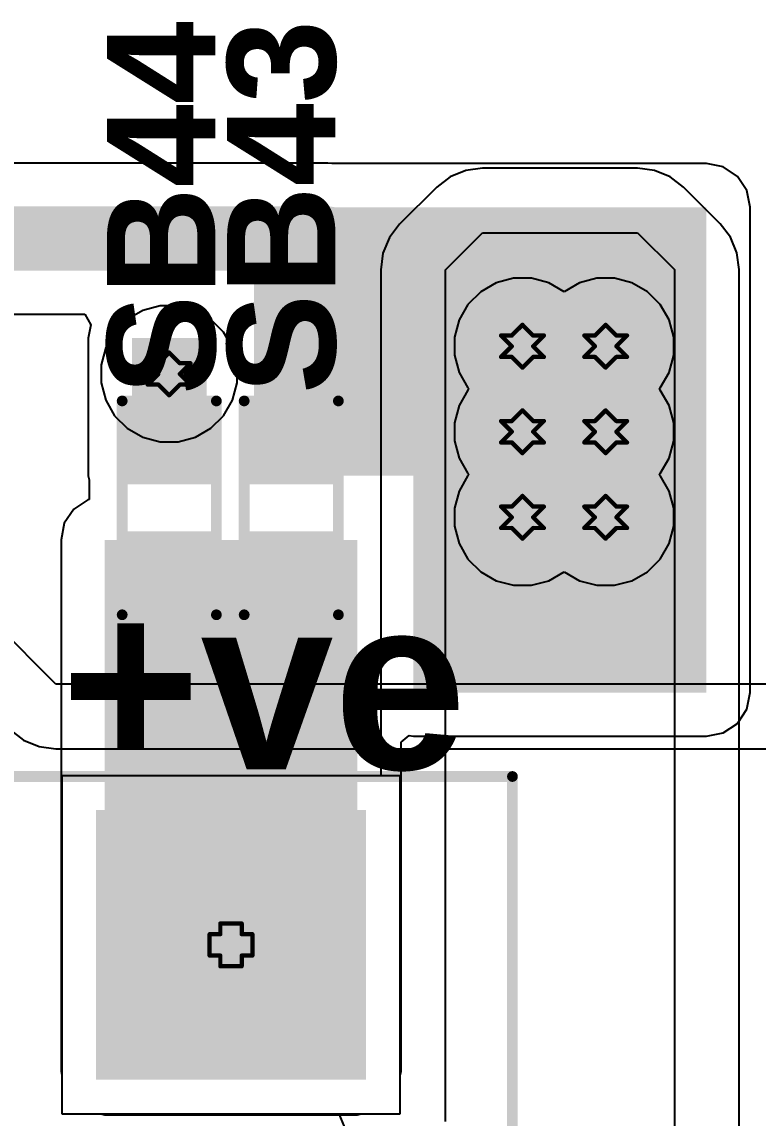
# Model space of a CAD drawing. Header units: inches. Extents: x -3 to 5437, y -3 to 5435.
# Drawn here: x 187.23 to 195.96, y 7.16 to 20.18 of the extents above; entities that cross this region are included whole.
import ezdxf

# ---------------------------------------------------------------- set-up
doc = ezdxf.new("R2010")
doc.units = ezdxf.units.IN
for name, color, linetype in [('Bottom Layer', 5, 'Continuous'), ('Bottom Solder', 6, 'Continuous'), ('Drill Drawing', 1, 'Continuous'), ('GND', 16, 'Continuous'), ('Multi-Layer', 9, 'Continuous'), ('Pad Holes', 156, 'Continuous'), ('PWR', 76, 'Continuous'), ('Top Layer', 1, 'Continuous'), ('Top Overlay', 2, 'Continuous'), ('Top Paste', 8, 'Continuous'), ('Top Solder', 216, 'Continuous'), ('Via Holes', 16, 'Continuous')]:
    doc.layers.add(name, color=color, linetype=linetype)
doc.styles.add('Arial_Bold', font='', dxfattribs={"height": 0.2})
doc.styles.get('Arial_Bold').set_extended_font_data('Arial', bold=True)

# ---------------------------------------------------------------- blocks, each defined once
blk = doc.blocks.new('TBP01R1_508_04BE_143')
at = {"layer": 'Bottom Layer'}
blk.add_hatch(color=5, dxfattribs=at).paths.add_polyline_path([(-6.58, 1.5), (-3.58, 1.5), (-3.58, -1.5), (-6.58, -1.5)])
at = {"layer": 'Bottom Solder'}
blk.add_hatch(color=6, dxfattribs=at).paths.add_polyline_path([(-6.682, 1.602), (-3.478, 1.602), (-3.478, -1.602), (-6.682, -1.602)])
at = {"layer": 'GND'}
blk.add_hatch(color=16, dxfattribs=at).paths.add_polyline_path([(-6.58, 1.5), (-3.58, 1.5), (-3.58, -1.5), (-6.58, -1.5)])
at = {"layer": 'Multi-Layer'}
blk.add_hatch(color=9, dxfattribs=at).paths.add_polyline_path([(-6.58, 1.5), (-3.58, 1.5), (-3.58, -1.5), (-6.58, -1.5)])
at = {"layer": 'Pad Holes'}
h = blk.add_hatch(color=7, dxfattribs=at)
edge = h.paths.add_edge_path()
edge.add_arc((-5.08, 0), 0.85, 0, 360)
at = {"layer": 'PWR'}
blk.add_hatch(color=76, dxfattribs=at).paths.add_polyline_path([(-6.58, 1.5), (-3.58, 1.5), (-3.58, -1.5), (-6.58, -1.5)])
at = {"layer": 'Top Layer'}
blk.add_hatch(color=1, dxfattribs=at).paths.add_polyline_path([(-6.58, 1.5), (-3.58, 1.5), (-3.58, -1.5), (-6.58, -1.5)])
at = {"layer": 'Top Solder'}
blk.add_hatch(color=216, dxfattribs=at).paths.add_polyline_path([(-6.682, 1.602), (-3.478, 1.602), (-3.478, -1.602), (-6.682, -1.602)])
at = {"layer": 'Top Overlay'}
for points in [[(-8.42, 10, 0.127, 0.127, 0), (-8.42, -2, 0.127, 0.127, 0)], [(13.494, -2, 0.127, 0.127, 0), (-8.42, -2, 0.127, 0.127, 0)]]:
    blk.add_lwpolyline(points, format="xyseb", dxfattribs=at)
for points in [[(-5.158, -1.702, 0.2, 0.2, 1), (-5.358, -1.702, 0.2, 0.2, 1)], [(-5.408, -1.702, 0.1, 0.1, 1), (-5.308, -1.702, 0.1, 0.1, 1)], [(-5.208, -1.702, 0.1, 0.1, 1), (-5.108, -1.702, 0.1, 0.1, 1)], [(-8.452, -2, 0.0635, 0.0635, 1), (-8.388, -2, 0.0635, 0.0635, 1)], [(-8.452, -2, 0.0635, 0.0635, 1), (-8.388, -2, 0.0635, 0.0635, 1)]]:
    blk.add_lwpolyline(points, format="xyseb", close=True, dxfattribs=at)
blk = doc.blocks.new('S______B______147')
at = {"layer": 'Top Layer'}
for points in [[(-1.143, -0.445), (-1.143, 0.445), (-0.381, 0.445), (-0.381, -0.445)], [(0.381, -0.445), (0.381, 0.445), (1.143, 0.445), (1.143, -0.445)]]:
    blk.add_hatch(color=1, dxfattribs=at).paths.add_polyline_path(points)
at = {"layer": 'Top Paste'}
for points in [[(-1.143, -0.445), (-1.143, 0.445), (-0.381, 0.445), (-0.381, -0.445)], [(0.381, -0.445), (0.381, 0.445), (1.143, 0.445), (1.143, -0.445)]]:
    blk.add_hatch(color=8, dxfattribs=at).paths.add_polyline_path(points)
at = {"layer": 'Top Solder'}
for points in [[(-1.245, -0.546), (-1.245, 0.546), (-0.279, 0.546), (-0.279, -0.546)], [(0.279, -0.546), (0.279, 0.546), (1.245, 0.546), (1.245, -0.546)]]:
    blk.add_hatch(color=216, dxfattribs=at).paths.add_polyline_path(points)
at = {"layer": 'Top Overlay'}
for points in [[(1.27, 0.559, 0.127, 0.127, 0), (-1.27, 0.559, 0.127, 0.127, 0)], [(-1.27, -0.559, 0.127, 0.127, 0), (-1.27, 0.559, 0.127, 0.127, 0)], [(1.27, -0.559, 0.127, 0.127, 0), (1.27, 0.559, 0.127, 0.127, 0)], [(1.27, -0.559, 0.127, 0.127, 0), (-1.27, -0.559, 0.127, 0.127, 0)]]:
    blk.add_lwpolyline(points, format="xyseb", dxfattribs=at)
for points in [[(-1.302, 0.559, 0.0635, 0.0635, 1), (-1.238, 0.559, 0.0635, 0.0635, 1)], [(-1.302, 0.559, 0.0635, 0.0635, 1), (-1.238, 0.559, 0.0635, 0.0635, 1)], [(1.238, 0.559, 0.0635, 0.0635, 1), (1.302, 0.559, 0.0635, 0.0635, 1)], [(1.238, 0.559, 0.0635, 0.0635, 1), (1.302, 0.559, 0.0635, 0.0635, 1)], [(-1.302, -0.559, 0.0635, 0.0635, 1), (-1.238, -0.559, 0.0635, 0.0635, 1)], [(-1.302, -0.559, 0.0635, 0.0635, 1), (-1.238, -0.559, 0.0635, 0.0635, 1)], [(1.238, -0.559, 0.0635, 0.0635, 1), (1.302, -0.559, 0.0635, 0.0635, 1)], [(1.238, -0.559, 0.0635, 0.0635, 1), (1.302, -0.559, 0.0635, 0.0635, 1)]]:
    blk.add_lwpolyline(points, format="xyseb", close=True, dxfattribs=at)
at = {"layer": 'Top Overlay', "style": 'Arial_Bold'}
blk.add_text('SB44', height=1.27, rotation=-180, dxfattribs=at).set_placement((-1.344, 0.53))
blk = doc.blocks.new('S______B______148')
at = {"layer": 'Top Layer'}
for points in [[(-1.143, -0.445), (-1.143, 0.445), (-0.381, 0.445), (-0.381, -0.445)], [(0.381, -0.445), (0.381, 0.445), (1.143, 0.445), (1.143, -0.445)]]:
    blk.add_hatch(color=1, dxfattribs=at).paths.add_polyline_path(points)
at = {"layer": 'Top Paste'}
for points in [[(-1.143, -0.445), (-1.143, 0.445), (-0.381, 0.445), (-0.381, -0.445)], [(0.381, -0.445), (0.381, 0.445), (1.143, 0.445), (1.143, -0.445)]]:
    blk.add_hatch(color=8, dxfattribs=at).paths.add_polyline_path(points)
at = {"layer": 'Top Solder'}
for points in [[(-1.245, -0.546), (-1.245, 0.546), (-0.279, 0.546), (-0.279, -0.546)], [(0.279, -0.546), (0.279, 0.546), (1.245, 0.546), (1.245, -0.546)]]:
    blk.add_hatch(color=216, dxfattribs=at).paths.add_polyline_path(points)
at = {"layer": 'Top Overlay'}
for points in [[(1.27, 0.559, 0.127, 0.127, 0), (-1.27, 0.559, 0.127, 0.127, 0)], [(-1.27, -0.559, 0.127, 0.127, 0), (-1.27, 0.559, 0.127, 0.127, 0)], [(1.27, -0.559, 0.127, 0.127, 0), (1.27, 0.559, 0.127, 0.127, 0)], [(1.27, -0.559, 0.127, 0.127, 0), (-1.27, -0.559, 0.127, 0.127, 0)]]:
    blk.add_lwpolyline(points, format="xyseb", dxfattribs=at)
for points in [[(-1.302, 0.559, 0.0635, 0.0635, 1), (-1.238, 0.559, 0.0635, 0.0635, 1)], [(-1.302, 0.559, 0.0635, 0.0635, 1), (-1.238, 0.559, 0.0635, 0.0635, 1)], [(1.238, 0.559, 0.0635, 0.0635, 1), (1.302, 0.559, 0.0635, 0.0635, 1)], [(1.238, 0.559, 0.0635, 0.0635, 1), (1.302, 0.559, 0.0635, 0.0635, 1)], [(-1.302, -0.559, 0.0635, 0.0635, 1), (-1.238, -0.559, 0.0635, 0.0635, 1)], [(-1.302, -0.559, 0.0635, 0.0635, 1), (-1.238, -0.559, 0.0635, 0.0635, 1)], [(1.238, -0.559, 0.0635, 0.0635, 1), (1.302, -0.559, 0.0635, 0.0635, 1)], [(1.238, -0.559, 0.0635, 0.0635, 1), (1.302, -0.559, 0.0635, 0.0635, 1)]]:
    blk.add_lwpolyline(points, format="xyseb", close=True, dxfattribs=at)
at = {"layer": 'Top Overlay', "style": 'Arial_Bold'}
blk.add_text('SB43', height=1.27, rotation=-180, dxfattribs=at).set_placement((-1.355, 0.508))

msp = doc.modelspace()

# ---------------------------------------------------------------- hatches: boundary and pattern name
at = {"layer": 'Bottom Layer'}
h = msp.add_hatch(color=5, dxfattribs=at)
edge = h.paths.add_edge_path()
edge.add_arc((193.167, 16.332), 0.3, 0, 360)
h = msp.add_hatch(color=5, dxfattribs=at)
edge = h.paths.add_edge_path()
edge.add_arc((194.154, 16.332), 0.3, 0, 360)
h = msp.add_hatch(color=5, dxfattribs=at)
edge = h.paths.add_edge_path()
edge.add_arc((188.973, 16.003), 0.3, 0, 360)
h = msp.add_hatch(color=5, dxfattribs=at)
edge = h.paths.add_edge_path()
edge.add_arc((193.167, 15.316), 0.3, 0, 360)
h = msp.add_hatch(color=5, dxfattribs=at)
edge = h.paths.add_edge_path()
edge.add_arc((194.154, 15.316), 0.3, 0, 360)
h = msp.add_hatch(color=5, dxfattribs=at)
edge = h.paths.add_edge_path()
edge.add_arc((193.167, 14.3), 0.3, 0, 360)
h = msp.add_hatch(color=5, dxfattribs=at)
edge = h.paths.add_edge_path()
edge.add_arc((194.154, 14.3), 0.3, 0, 360)
at = {"layer": 'Bottom Solder'}
h = msp.add_hatch(color=6, dxfattribs=at)
edge = h.paths.add_edge_path()
edge.add_arc((188.973, 16.003), 0.15, 0, 360)
at = {"layer": 'GND'}
h = msp.add_hatch(color=16, dxfattribs=at)
edge = h.paths.add_edge_path()
edge.add_arc((193.167, 16.332), 0.3, 0, 360)
h = msp.add_hatch(color=16, dxfattribs=at)
edge = h.paths.add_edge_path()
edge.add_arc((194.154, 16.332), 0.3, 0, 360)
h = msp.add_hatch(color=16, dxfattribs=at)
edge = h.paths.add_edge_path()
edge.add_arc((188.973, 16.003), 0.3, 0, 360)
h = msp.add_hatch(color=16, dxfattribs=at)
edge = h.paths.add_edge_path()
edge.add_arc((193.167, 15.316), 0.3, 0, 360)
h = msp.add_hatch(color=16, dxfattribs=at)
edge = h.paths.add_edge_path()
edge.add_arc((194.154, 15.316), 0.3, 0, 360)
h = msp.add_hatch(color=16, dxfattribs=at)
edge = h.paths.add_edge_path()
edge.add_arc((193.167, 14.3), 0.3, 0, 360)
h = msp.add_hatch(color=16, dxfattribs=at)
edge = h.paths.add_edge_path()
edge.add_arc((194.154, 14.3), 0.3, 0, 360)
at = {"layer": 'PWR'}
h = msp.add_hatch(color=76, dxfattribs=at)
edge = h.paths.add_edge_path()
edge.add_arc((193.167, 16.332), 0.3, 0, 360)
h = msp.add_hatch(color=76, dxfattribs=at)
edge = h.paths.add_edge_path()
edge.add_arc((194.154, 16.332), 0.3, 0, 360)
h = msp.add_hatch(color=76, dxfattribs=at)
edge = h.paths.add_edge_path()
edge.add_arc((188.973, 16.003), 0.3, 0, 360)
h = msp.add_hatch(color=76, dxfattribs=at)
edge = h.paths.add_edge_path()
edge.add_arc((193.167, 15.316), 0.3, 0, 360)
h = msp.add_hatch(color=76, dxfattribs=at)
edge = h.paths.add_edge_path()
edge.add_arc((194.154, 15.316), 0.3, 0, 360)
h = msp.add_hatch(color=76, dxfattribs=at)
edge = h.paths.add_edge_path()
edge.add_arc((193.167, 14.3), 0.3, 0, 360)
h = msp.add_hatch(color=76, dxfattribs=at)
edge = h.paths.add_edge_path()
edge.add_arc((194.154, 14.3), 0.3, 0, 360)
at = {"layer": 'Top Layer'}
for points in [[(189.979, 14.793), (195.351, 14.793), (195.351, 17.983), (189.979, 17.983)], [(189.42, 14.793), (189.42, 16.428), (188.531, 16.428), (188.531, 14.793)], [(191.872, 12.217), (195.351, 12.217), (195.351, 15.555), (191.872, 15.555)], [(188.208, 7.721), (191.208, 7.721), (191.208, 14.031), (188.208, 14.031)]]:
    msp.add_hatch(color=1, dxfattribs=at).paths.add_polyline_path(points)
h = msp.add_hatch(color=1, dxfattribs=at)
edge = h.paths.add_edge_path()
edge.add_arc((193.167, 16.332), 0.3, 0, 360)
h = msp.add_hatch(color=1, dxfattribs=at)
edge = h.paths.add_edge_path()
edge.add_arc((194.154, 16.332), 0.3, 0, 360)
h = msp.add_hatch(color=1, dxfattribs=at)
edge = h.paths.add_edge_path()
edge.add_arc((188.973, 16.003), 0.3, 0, 360)
h = msp.add_hatch(color=1, dxfattribs=at)
edge = h.paths.add_edge_path()
edge.add_arc((193.167, 15.316), 0.3, 0, 360)
h = msp.add_hatch(color=1, dxfattribs=at)
edge = h.paths.add_edge_path()
edge.add_arc((194.154, 15.316), 0.3, 0, 360)
h = msp.add_hatch(color=1, dxfattribs=at)
edge = h.paths.add_edge_path()
edge.add_arc((193.167, 14.3), 0.3, 0, 360)
h = msp.add_hatch(color=1, dxfattribs=at)
edge = h.paths.add_edge_path()
edge.add_arc((194.154, 14.3), 0.3, 0, 360)
at = {"layer": 'Top Solder'}
h = msp.add_hatch(color=216, dxfattribs=at)
edge = h.paths.add_edge_path()
edge.add_arc((188.973, 16.003), 0.15, 0, 360)
at = {"layer": 'Via Holes'}
h = msp.add_hatch(color=7, dxfattribs=at)
edge = h.paths.add_edge_path()
edge.add_arc((193.167, 16.332), 0.15, 0, 360)
h = msp.add_hatch(color=7, dxfattribs=at)
edge = h.paths.add_edge_path()
edge.add_arc((194.154, 16.332), 0.15, 0, 360)
h = msp.add_hatch(color=7, dxfattribs=at)
edge = h.paths.add_edge_path()
edge.add_arc((188.973, 16.003), 0.15, 0, 360)
h = msp.add_hatch(color=7, dxfattribs=at)
edge = h.paths.add_edge_path()
edge.add_arc((193.167, 15.316), 0.15, 0, 360)
h = msp.add_hatch(color=7, dxfattribs=at)
edge = h.paths.add_edge_path()
edge.add_arc((194.154, 15.316), 0.15, 0, 360)
h = msp.add_hatch(color=7, dxfattribs=at)
edge = h.paths.add_edge_path()
edge.add_arc((193.167, 14.3), 0.15, 0, 360)
h = msp.add_hatch(color=7, dxfattribs=at)
edge = h.paths.add_edge_path()
edge.add_arc((194.154, 14.3), 0.15, 0, 360)

# ---------------------------------------------------------------- linework, layer by layer
at = {"layer": 'Bottom Layer'}
for p, q in [((188.866, 16.811), (188.661, 16.756)), ((189.079, 16.811), (188.866, 16.811)), ((189.285, 16.756), (189.079, 16.811)), ((188.661, 16.756), (188.477, 16.65)), ((189.469, 16.65), (189.285, 16.756)), ((188.477, 16.65), (188.326, 16.499)), ((189.619, 16.499), (189.469, 16.65)), ((188.326, 16.499), (188.22, 16.315)), ((189.726, 16.315), (189.619, 16.499)), ((188.22, 16.315), (188.165, 16.11)), ((189.781, 16.11), (189.726, 16.315)), ((188.165, 16.11), (188.165, 15.897)), ((189.781, 15.897), (189.781, 16.11)), ((188.165, 15.897), (188.22, 15.691)), ((189.726, 15.691), (189.781, 15.897)), ((188.22, 15.691), (188.326, 15.507)), ((189.619, 15.507), (189.726, 15.691)), ((188.326, 15.507), (188.477, 15.357)), ((189.469, 15.357), (189.619, 15.507)), ((188.477, 15.357), (188.661, 15.25)), ((188.661, 15.25), (188.866, 15.195)), ((189.079, 15.195), (189.285, 15.25)), ((189.285, 15.25), (189.469, 15.357)), ((188.866, 15.195), (189.079, 15.195)), ((187.63, 12.319), (186.538, 13.411)), ((198.222, 12.319), (187.63, 12.319)), ((187.086, 11.776), (187.246, 11.653)), ((187.246, 11.653), (187.431, 11.577)), ((187.431, 11.577), (187.63, 11.55)), ((187.63, 11.55), (198.222, 11.55)), ((191.716, 11.229), (187.7, 11.229)), ((187.7, 11.229), (187.7, 7.213)), ((191.716, 7.213), (191.716, 11.229)), ((187.7, 7.213), (191.716, 7.213))]:
    msp.add_line(p, q, dxfattribs=at)
at = {"layer": 'Drill Drawing'}
for points in [[(193.04, 16.459, 0.0508, 0.0508, 0), (193.167, 16.586, 0.0508, 0.0508, 0)], [(193.167, 16.586, 0.0508, 0.0508, 0), (193.294, 16.459, 0.0508, 0.0508, 0)], [(194.027, 16.459, 0.0508, 0.0508, 0), (194.154, 16.586, 0.0508, 0.0508, 0)], [(194.154, 16.586, 0.0508, 0.0508, 0), (194.281, 16.459, 0.0508, 0.0508, 0)], [(192.913, 16.459, 0.0508, 0.0508, 0), (193.04, 16.332, 0.0508, 0.0508, 0)], [(192.913, 16.459, 0.0508, 0.0508, 0), (193.04, 16.459, 0.0508, 0.0508, 0)], [(193.294, 16.459, 0.0508, 0.0508, 0), (193.421, 16.459, 0.0508, 0.0508, 0)], [(193.294, 16.332, 0.0508, 0.0508, 0), (193.421, 16.459, 0.0508, 0.0508, 0)], [(193.9, 16.459, 0.0508, 0.0508, 0), (194.027, 16.332, 0.0508, 0.0508, 0)], [(193.9, 16.459, 0.0508, 0.0508, 0), (194.027, 16.459, 0.0508, 0.0508, 0)], [(194.281, 16.459, 0.0508, 0.0508, 0), (194.408, 16.459, 0.0508, 0.0508, 0)], [(194.281, 16.332, 0.0508, 0.0508, 0), (194.408, 16.459, 0.0508, 0.0508, 0)], [(188.846, 16.13, 0.0508, 0.0508, 0), (188.973, 16.257, 0.0508, 0.0508, 0)], [(188.973, 16.257, 0.0508, 0.0508, 0), (189.1, 16.13, 0.0508, 0.0508, 0)], [(192.913, 16.205, 0.0508, 0.0508, 0), (193.04, 16.332, 0.0508, 0.0508, 0)], [(193.294, 16.332, 0.0508, 0.0508, 0), (193.421, 16.205, 0.0508, 0.0508, 0)], [(193.9, 16.205, 0.0508, 0.0508, 0), (194.027, 16.332, 0.0508, 0.0508, 0)], [(194.281, 16.332, 0.0508, 0.0508, 0), (194.408, 16.205, 0.0508, 0.0508, 0)], [(188.719, 16.13, 0.0508, 0.0508, 0), (188.846, 16.003, 0.0508, 0.0508, 0)], [(188.719, 16.13, 0.0508, 0.0508, 0), (188.846, 16.13, 0.0508, 0.0508, 0)], [(189.1, 16.13, 0.0508, 0.0508, 0), (189.227, 16.13, 0.0508, 0.0508, 0)], [(189.1, 16.003, 0.0508, 0.0508, 0), (189.227, 16.13, 0.0508, 0.0508, 0)], [(192.913, 16.205, 0.0508, 0.0508, 0), (193.04, 16.205, 0.0508, 0.0508, 0)], [(193.04, 16.205, 0.0508, 0.0508, 0), (193.167, 16.078, 0.0508, 0.0508, 0)], [(193.167, 16.078, 0.0508, 0.0508, 0), (193.294, 16.205, 0.0508, 0.0508, 0)], [(193.294, 16.205, 0.0508, 0.0508, 0), (193.421, 16.205, 0.0508, 0.0508, 0)], [(193.9, 16.205, 0.0508, 0.0508, 0), (194.027, 16.205, 0.0508, 0.0508, 0)], [(194.027, 16.205, 0.0508, 0.0508, 0), (194.154, 16.078, 0.0508, 0.0508, 0)], [(194.154, 16.078, 0.0508, 0.0508, 0), (194.281, 16.205, 0.0508, 0.0508, 0)], [(194.281, 16.205, 0.0508, 0.0508, 0), (194.408, 16.205, 0.0508, 0.0508, 0)], [(188.719, 15.876, 0.0508, 0.0508, 0), (188.846, 16.003, 0.0508, 0.0508, 0)], [(189.1, 16.003, 0.0508, 0.0508, 0), (189.227, 15.876, 0.0508, 0.0508, 0)], [(188.719, 15.876, 0.0508, 0.0508, 0), (188.846, 15.876, 0.0508, 0.0508, 0)], [(188.846, 15.876, 0.0508, 0.0508, 0), (188.973, 15.749, 0.0508, 0.0508, 0)], [(188.973, 15.749, 0.0508, 0.0508, 0), (189.1, 15.876, 0.0508, 0.0508, 0)], [(189.1, 15.876, 0.0508, 0.0508, 0), (189.227, 15.876, 0.0508, 0.0508, 0)], [(193.04, 15.443, 0.0508, 0.0508, 0), (193.167, 15.57, 0.0508, 0.0508, 0)], [(193.167, 15.57, 0.0508, 0.0508, 0), (193.294, 15.443, 0.0508, 0.0508, 0)], [(194.027, 15.443, 0.0508, 0.0508, 0), (194.154, 15.57, 0.0508, 0.0508, 0)], [(194.154, 15.57, 0.0508, 0.0508, 0), (194.281, 15.443, 0.0508, 0.0508, 0)], [(192.913, 15.443, 0.0508, 0.0508, 0), (193.04, 15.316, 0.0508, 0.0508, 0)], [(192.913, 15.443, 0.0508, 0.0508, 0), (193.04, 15.443, 0.0508, 0.0508, 0)], [(193.294, 15.443, 0.0508, 0.0508, 0), (193.421, 15.443, 0.0508, 0.0508, 0)], [(193.294, 15.316, 0.0508, 0.0508, 0), (193.421, 15.443, 0.0508, 0.0508, 0)], [(193.9, 15.443, 0.0508, 0.0508, 0), (194.027, 15.316, 0.0508, 0.0508, 0)], [(193.9, 15.443, 0.0508, 0.0508, 0), (194.027, 15.443, 0.0508, 0.0508, 0)], [(194.281, 15.443, 0.0508, 0.0508, 0), (194.408, 15.443, 0.0508, 0.0508, 0)], [(194.281, 15.316, 0.0508, 0.0508, 0), (194.408, 15.443, 0.0508, 0.0508, 0)], [(192.913, 15.189, 0.0508, 0.0508, 0), (193.04, 15.316, 0.0508, 0.0508, 0)], [(193.294, 15.316, 0.0508, 0.0508, 0), (193.421, 15.189, 0.0508, 0.0508, 0)], [(193.9, 15.189, 0.0508, 0.0508, 0), (194.027, 15.316, 0.0508, 0.0508, 0)], [(194.281, 15.316, 0.0508, 0.0508, 0), (194.408, 15.189, 0.0508, 0.0508, 0)], [(192.913, 15.189, 0.0508, 0.0508, 0), (193.04, 15.189, 0.0508, 0.0508, 0)], [(193.04, 15.189, 0.0508, 0.0508, 0), (193.167, 15.062, 0.0508, 0.0508, 0)], [(193.167, 15.062, 0.0508, 0.0508, 0), (193.294, 15.189, 0.0508, 0.0508, 0)], [(193.294, 15.189, 0.0508, 0.0508, 0), (193.421, 15.189, 0.0508, 0.0508, 0)], [(193.9, 15.189, 0.0508, 0.0508, 0), (194.027, 15.189, 0.0508, 0.0508, 0)], [(194.027, 15.189, 0.0508, 0.0508, 0), (194.154, 15.062, 0.0508, 0.0508, 0)], [(194.154, 15.062, 0.0508, 0.0508, 0), (194.281, 15.189, 0.0508, 0.0508, 0)], [(194.281, 15.189, 0.0508, 0.0508, 0), (194.408, 15.189, 0.0508, 0.0508, 0)], [(193.04, 14.427, 0.0508, 0.0508, 0), (193.167, 14.554, 0.0508, 0.0508, 0)], [(193.167, 14.554, 0.0508, 0.0508, 0), (193.294, 14.427, 0.0508, 0.0508, 0)], [(194.027, 14.427, 0.0508, 0.0508, 0), (194.154, 14.554, 0.0508, 0.0508, 0)], [(194.154, 14.554, 0.0508, 0.0508, 0), (194.281, 14.427, 0.0508, 0.0508, 0)], [(192.913, 14.427, 0.0508, 0.0508, 0), (193.04, 14.3, 0.0508, 0.0508, 0)], [(192.913, 14.427, 0.0508, 0.0508, 0), (193.04, 14.427, 0.0508, 0.0508, 0)], [(192.913, 14.173, 0.0508, 0.0508, 0), (193.04, 14.3, 0.0508, 0.0508, 0)], [(193.294, 14.427, 0.0508, 0.0508, 0), (193.421, 14.427, 0.0508, 0.0508, 0)], [(193.294, 14.3, 0.0508, 0.0508, 0), (193.421, 14.427, 0.0508, 0.0508, 0)], [(193.294, 14.3, 0.0508, 0.0508, 0), (193.421, 14.173, 0.0508, 0.0508, 0)], [(193.9, 14.427, 0.0508, 0.0508, 0), (194.027, 14.3, 0.0508, 0.0508, 0)], [(193.9, 14.427, 0.0508, 0.0508, 0), (194.027, 14.427, 0.0508, 0.0508, 0)], [(193.9, 14.173, 0.0508, 0.0508, 0), (194.027, 14.3, 0.0508, 0.0508, 0)], [(194.281, 14.427, 0.0508, 0.0508, 0), (194.408, 14.427, 0.0508, 0.0508, 0)], [(194.281, 14.3, 0.0508, 0.0508, 0), (194.408, 14.427, 0.0508, 0.0508, 0)], [(194.281, 14.3, 0.0508, 0.0508, 0), (194.408, 14.173, 0.0508, 0.0508, 0)], [(192.913, 14.173, 0.0508, 0.0508, 0), (193.04, 14.173, 0.0508, 0.0508, 0)], [(193.04, 14.173, 0.0508, 0.0508, 0), (193.167, 14.046, 0.0508, 0.0508, 0)], [(193.167, 14.046, 0.0508, 0.0508, 0), (193.294, 14.173, 0.0508, 0.0508, 0)], [(193.294, 14.173, 0.0508, 0.0508, 0), (193.421, 14.173, 0.0508, 0.0508, 0)], [(193.9, 14.173, 0.0508, 0.0508, 0), (194.027, 14.173, 0.0508, 0.0508, 0)], [(194.027, 14.173, 0.0508, 0.0508, 0), (194.154, 14.046, 0.0508, 0.0508, 0)], [(194.154, 14.046, 0.0508, 0.0508, 0), (194.281, 14.173, 0.0508, 0.0508, 0)], [(194.281, 14.173, 0.0508, 0.0508, 0), (194.408, 14.173, 0.0508, 0.0508, 0)], [(189.581, 9.348, 0.0508, 0.0508, 0), (189.581, 9.475, 0.0508, 0.0508, 0)], [(189.581, 9.475, 0.0508, 0.0508, 0), (189.835, 9.475, 0.0508, 0.0508, 0)], [(189.835, 9.348, 0.0508, 0.0508, 0), (189.835, 9.475, 0.0508, 0.0508, 0)], [(189.454, 9.094, 0.0508, 0.0508, 0), (189.454, 9.348, 0.0508, 0.0508, 0)], [(189.454, 9.348, 0.0508, 0.0508, 0), (189.581, 9.348, 0.0508, 0.0508, 0)], [(189.835, 9.348, 0.0508, 0.0508, 0), (189.962, 9.348, 0.0508, 0.0508, 0)], [(189.962, 9.094, 0.0508, 0.0508, 0), (189.962, 9.348, 0.0508, 0.0508, 0)], [(189.454, 9.094, 0.0508, 0.0508, 0), (189.581, 9.094, 0.0508, 0.0508, 0)], [(189.581, 8.967, 0.0508, 0.0508, 0), (189.581, 9.094, 0.0508, 0.0508, 0)], [(189.835, 9.094, 0.0508, 0.0508, 0), (189.962, 9.094, 0.0508, 0.0508, 0)], [(189.835, 8.967, 0.0508, 0.0508, 0), (189.835, 9.094, 0.0508, 0.0508, 0)], [(189.581, 8.967, 0.0508, 0.0508, 0), (189.835, 8.967, 0.0508, 0.0508, 0)]]:
    msp.add_lwpolyline(points, format="xyseb", dxfattribs=at)
for points in [[(193.154, 16.586, 0.0254, 0.0254, 1), (193.18, 16.586, 0.0254, 0.0254, 1)], [(193.154, 16.586, 0.0254, 0.0254, 1), (193.18, 16.586, 0.0254, 0.0254, 1)], [(194.142, 16.586, 0.0254, 0.0254, 1), (194.167, 16.586, 0.0254, 0.0254, 1)], [(194.142, 16.586, 0.0254, 0.0254, 1), (194.167, 16.586, 0.0254, 0.0254, 1)], [(192.9, 16.459, 0.0254, 0.0254, 1), (192.926, 16.459, 0.0254, 0.0254, 1)], [(192.9, 16.459, 0.0254, 0.0254, 1), (192.926, 16.459, 0.0254, 0.0254, 1)], [(193.027, 16.459, 0.0254, 0.0254, 1), (193.053, 16.459, 0.0254, 0.0254, 1)], [(193.027, 16.459, 0.0254, 0.0254, 1), (193.053, 16.459, 0.0254, 0.0254, 1)], [(193.281, 16.459, 0.0254, 0.0254, 1), (193.307, 16.459, 0.0254, 0.0254, 1)], [(193.281, 16.459, 0.0254, 0.0254, 1), (193.307, 16.459, 0.0254, 0.0254, 1)], [(193.408, 16.459, 0.0254, 0.0254, 1), (193.434, 16.459, 0.0254, 0.0254, 1)], [(193.408, 16.459, 0.0254, 0.0254, 1), (193.434, 16.459, 0.0254, 0.0254, 1)], [(193.888, 16.459, 0.0254, 0.0254, 1), (193.913, 16.459, 0.0254, 0.0254, 1)], [(193.888, 16.459, 0.0254, 0.0254, 1), (193.913, 16.459, 0.0254, 0.0254, 1)], [(194.015, 16.459, 0.0254, 0.0254, 1), (194.04, 16.459, 0.0254, 0.0254, 1)], [(194.015, 16.459, 0.0254, 0.0254, 1), (194.04, 16.459, 0.0254, 0.0254, 1)], [(194.269, 16.459, 0.0254, 0.0254, 1), (194.294, 16.459, 0.0254, 0.0254, 1)], [(194.269, 16.459, 0.0254, 0.0254, 1), (194.294, 16.459, 0.0254, 0.0254, 1)], [(194.396, 16.459, 0.0254, 0.0254, 1), (194.421, 16.459, 0.0254, 0.0254, 1)], [(194.396, 16.459, 0.0254, 0.0254, 1), (194.421, 16.459, 0.0254, 0.0254, 1)], [(188.96, 16.257, 0.0254, 0.0254, 1), (188.985, 16.257, 0.0254, 0.0254, 1)], [(188.96, 16.257, 0.0254, 0.0254, 1), (188.985, 16.257, 0.0254, 0.0254, 1)], [(193.027, 16.332, 0.0254, 0.0254, 1), (193.053, 16.332, 0.0254, 0.0254, 1)], [(193.027, 16.332, 0.0254, 0.0254, 1), (193.053, 16.332, 0.0254, 0.0254, 1)], [(193.281, 16.332, 0.0254, 0.0254, 1), (193.307, 16.332, 0.0254, 0.0254, 1)], [(193.281, 16.332, 0.0254, 0.0254, 1), (193.307, 16.332, 0.0254, 0.0254, 1)], [(194.015, 16.332, 0.0254, 0.0254, 1), (194.04, 16.332, 0.0254, 0.0254, 1)], [(194.015, 16.332, 0.0254, 0.0254, 1), (194.04, 16.332, 0.0254, 0.0254, 1)], [(194.269, 16.332, 0.0254, 0.0254, 1), (194.294, 16.332, 0.0254, 0.0254, 1)], [(194.269, 16.332, 0.0254, 0.0254, 1), (194.294, 16.332, 0.0254, 0.0254, 1)], [(188.706, 16.13, 0.0254, 0.0254, 1), (188.731, 16.13, 0.0254, 0.0254, 1)], [(188.706, 16.13, 0.0254, 0.0254, 1), (188.731, 16.13, 0.0254, 0.0254, 1)], [(188.833, 16.13, 0.0254, 0.0254, 1), (188.858, 16.13, 0.0254, 0.0254, 1)], [(188.833, 16.13, 0.0254, 0.0254, 1), (188.858, 16.13, 0.0254, 0.0254, 1)], [(189.087, 16.13, 0.0254, 0.0254, 1), (189.112, 16.13, 0.0254, 0.0254, 1)], [(189.087, 16.13, 0.0254, 0.0254, 1), (189.112, 16.13, 0.0254, 0.0254, 1)], [(189.214, 16.13, 0.0254, 0.0254, 1), (189.239, 16.13, 0.0254, 0.0254, 1)], [(189.214, 16.13, 0.0254, 0.0254, 1), (189.239, 16.13, 0.0254, 0.0254, 1)], [(192.9, 16.205, 0.0254, 0.0254, 1), (192.926, 16.205, 0.0254, 0.0254, 1)], [(192.9, 16.205, 0.0254, 0.0254, 1), (192.926, 16.205, 0.0254, 0.0254, 1)], [(193.027, 16.205, 0.0254, 0.0254, 1), (193.053, 16.205, 0.0254, 0.0254, 1)], [(193.027, 16.205, 0.0254, 0.0254, 1), (193.053, 16.205, 0.0254, 0.0254, 1)], [(193.281, 16.205, 0.0254, 0.0254, 1), (193.307, 16.205, 0.0254, 0.0254, 1)], [(193.281, 16.205, 0.0254, 0.0254, 1), (193.307, 16.205, 0.0254, 0.0254, 1)], [(193.408, 16.205, 0.0254, 0.0254, 1), (193.434, 16.205, 0.0254, 0.0254, 1)], [(193.408, 16.205, 0.0254, 0.0254, 1), (193.434, 16.205, 0.0254, 0.0254, 1)], [(193.888, 16.205, 0.0254, 0.0254, 1), (193.913, 16.205, 0.0254, 0.0254, 1)], [(193.888, 16.205, 0.0254, 0.0254, 1), (193.913, 16.205, 0.0254, 0.0254, 1)], [(194.015, 16.205, 0.0254, 0.0254, 1), (194.04, 16.205, 0.0254, 0.0254, 1)], [(194.015, 16.205, 0.0254, 0.0254, 1), (194.04, 16.205, 0.0254, 0.0254, 1)], [(194.269, 16.205, 0.0254, 0.0254, 1), (194.294, 16.205, 0.0254, 0.0254, 1)], [(194.269, 16.205, 0.0254, 0.0254, 1), (194.294, 16.205, 0.0254, 0.0254, 1)], [(194.396, 16.205, 0.0254, 0.0254, 1), (194.421, 16.205, 0.0254, 0.0254, 1)], [(194.396, 16.205, 0.0254, 0.0254, 1), (194.421, 16.205, 0.0254, 0.0254, 1)], [(188.833, 16.003, 0.0254, 0.0254, 1), (188.858, 16.003, 0.0254, 0.0254, 1)], [(188.833, 16.003, 0.0254, 0.0254, 1), (188.858, 16.003, 0.0254, 0.0254, 1)], [(189.087, 16.003, 0.0254, 0.0254, 1), (189.112, 16.003, 0.0254, 0.0254, 1)], [(189.087, 16.003, 0.0254, 0.0254, 1), (189.112, 16.003, 0.0254, 0.0254, 1)], [(193.154, 16.078, 0.0254, 0.0254, 1), (193.18, 16.078, 0.0254, 0.0254, 1)], [(193.154, 16.078, 0.0254, 0.0254, 1), (193.18, 16.078, 0.0254, 0.0254, 1)], [(194.142, 16.078, 0.0254, 0.0254, 1), (194.167, 16.078, 0.0254, 0.0254, 1)], [(194.142, 16.078, 0.0254, 0.0254, 1), (194.167, 16.078, 0.0254, 0.0254, 1)], [(188.706, 15.876, 0.0254, 0.0254, 1), (188.731, 15.876, 0.0254, 0.0254, 1)], [(188.706, 15.876, 0.0254, 0.0254, 1), (188.731, 15.876, 0.0254, 0.0254, 1)], [(188.833, 15.876, 0.0254, 0.0254, 1), (188.858, 15.876, 0.0254, 0.0254, 1)], [(188.833, 15.876, 0.0254, 0.0254, 1), (188.858, 15.876, 0.0254, 0.0254, 1)], [(189.087, 15.876, 0.0254, 0.0254, 1), (189.112, 15.876, 0.0254, 0.0254, 1)], [(189.087, 15.876, 0.0254, 0.0254, 1), (189.112, 15.876, 0.0254, 0.0254, 1)], [(189.214, 15.876, 0.0254, 0.0254, 1), (189.239, 15.876, 0.0254, 0.0254, 1)], [(189.214, 15.876, 0.0254, 0.0254, 1), (189.239, 15.876, 0.0254, 0.0254, 1)], [(188.96, 15.749, 0.0254, 0.0254, 1), (188.985, 15.749, 0.0254, 0.0254, 1)], [(188.96, 15.749, 0.0254, 0.0254, 1), (188.985, 15.749, 0.0254, 0.0254, 1)], [(193.154, 15.57, 0.0254, 0.0254, 1), (193.18, 15.57, 0.0254, 0.0254, 1)], [(193.154, 15.57, 0.0254, 0.0254, 1), (193.18, 15.57, 0.0254, 0.0254, 1)], [(194.142, 15.57, 0.0254, 0.0254, 1), (194.167, 15.57, 0.0254, 0.0254, 1)], [(194.142, 15.57, 0.0254, 0.0254, 1), (194.167, 15.57, 0.0254, 0.0254, 1)], [(192.9, 15.443, 0.0254, 0.0254, 1), (192.926, 15.443, 0.0254, 0.0254, 1)], [(192.9, 15.443, 0.0254, 0.0254, 1), (192.926, 15.443, 0.0254, 0.0254, 1)], [(193.027, 15.443, 0.0254, 0.0254, 1), (193.053, 15.443, 0.0254, 0.0254, 1)], [(193.027, 15.443, 0.0254, 0.0254, 1), (193.053, 15.443, 0.0254, 0.0254, 1)], [(193.281, 15.443, 0.0254, 0.0254, 1), (193.307, 15.443, 0.0254, 0.0254, 1)], [(193.281, 15.443, 0.0254, 0.0254, 1), (193.307, 15.443, 0.0254, 0.0254, 1)], [(193.408, 15.443, 0.0254, 0.0254, 1), (193.434, 15.443, 0.0254, 0.0254, 1)], [(193.408, 15.443, 0.0254, 0.0254, 1), (193.434, 15.443, 0.0254, 0.0254, 1)], [(193.888, 15.443, 0.0254, 0.0254, 1), (193.913, 15.443, 0.0254, 0.0254, 1)], [(193.888, 15.443, 0.0254, 0.0254, 1), (193.913, 15.443, 0.0254, 0.0254, 1)], [(194.015, 15.443, 0.0254, 0.0254, 1), (194.04, 15.443, 0.0254, 0.0254, 1)], [(194.015, 15.443, 0.0254, 0.0254, 1), (194.04, 15.443, 0.0254, 0.0254, 1)], [(194.269, 15.443, 0.0254, 0.0254, 1), (194.294, 15.443, 0.0254, 0.0254, 1)], [(194.269, 15.443, 0.0254, 0.0254, 1), (194.294, 15.443, 0.0254, 0.0254, 1)], [(194.396, 15.443, 0.0254, 0.0254, 1), (194.421, 15.443, 0.0254, 0.0254, 1)], [(194.396, 15.443, 0.0254, 0.0254, 1), (194.421, 15.443, 0.0254, 0.0254, 1)], [(193.027, 15.316, 0.0254, 0.0254, 1), (193.053, 15.316, 0.0254, 0.0254, 1)], [(193.027, 15.316, 0.0254, 0.0254, 1), (193.053, 15.316, 0.0254, 0.0254, 1)], [(193.281, 15.316, 0.0254, 0.0254, 1), (193.307, 15.316, 0.0254, 0.0254, 1)], [(193.281, 15.316, 0.0254, 0.0254, 1), (193.307, 15.316, 0.0254, 0.0254, 1)], [(194.015, 15.316, 0.0254, 0.0254, 1), (194.04, 15.316, 0.0254, 0.0254, 1)], [(194.015, 15.316, 0.0254, 0.0254, 1), (194.04, 15.316, 0.0254, 0.0254, 1)], [(194.269, 15.316, 0.0254, 0.0254, 1), (194.294, 15.316, 0.0254, 0.0254, 1)], [(194.269, 15.316, 0.0254, 0.0254, 1), (194.294, 15.316, 0.0254, 0.0254, 1)], [(192.9, 15.189, 0.0254, 0.0254, 1), (192.926, 15.189, 0.0254, 0.0254, 1)], [(192.9, 15.189, 0.0254, 0.0254, 1), (192.926, 15.189, 0.0254, 0.0254, 1)], [(193.027, 15.189, 0.0254, 0.0254, 1), (193.053, 15.189, 0.0254, 0.0254, 1)], [(193.027, 15.189, 0.0254, 0.0254, 1), (193.053, 15.189, 0.0254, 0.0254, 1)], [(193.281, 15.189, 0.0254, 0.0254, 1), (193.307, 15.189, 0.0254, 0.0254, 1)], [(193.281, 15.189, 0.0254, 0.0254, 1), (193.307, 15.189, 0.0254, 0.0254, 1)], [(193.408, 15.189, 0.0254, 0.0254, 1), (193.434, 15.189, 0.0254, 0.0254, 1)], [(193.408, 15.189, 0.0254, 0.0254, 1), (193.434, 15.189, 0.0254, 0.0254, 1)], [(193.888, 15.189, 0.0254, 0.0254, 1), (193.913, 15.189, 0.0254, 0.0254, 1)], [(193.888, 15.189, 0.0254, 0.0254, 1), (193.913, 15.189, 0.0254, 0.0254, 1)], [(194.015, 15.189, 0.0254, 0.0254, 1), (194.04, 15.189, 0.0254, 0.0254, 1)], [(194.015, 15.189, 0.0254, 0.0254, 1), (194.04, 15.189, 0.0254, 0.0254, 1)], [(194.269, 15.189, 0.0254, 0.0254, 1), (194.294, 15.189, 0.0254, 0.0254, 1)], [(194.269, 15.189, 0.0254, 0.0254, 1), (194.294, 15.189, 0.0254, 0.0254, 1)], [(194.396, 15.189, 0.0254, 0.0254, 1), (194.421, 15.189, 0.0254, 0.0254, 1)], [(194.396, 15.189, 0.0254, 0.0254, 1), (194.421, 15.189, 0.0254, 0.0254, 1)], [(193.154, 15.062, 0.0254, 0.0254, 1), (193.18, 15.062, 0.0254, 0.0254, 1)], [(193.154, 15.062, 0.0254, 0.0254, 1), (193.18, 15.062, 0.0254, 0.0254, 1)], [(194.142, 15.062, 0.0254, 0.0254, 1), (194.167, 15.062, 0.0254, 0.0254, 1)], [(194.142, 15.062, 0.0254, 0.0254, 1), (194.167, 15.062, 0.0254, 0.0254, 1)], [(193.154, 14.554, 0.0254, 0.0254, 1), (193.18, 14.554, 0.0254, 0.0254, 1)], [(193.154, 14.554, 0.0254, 0.0254, 1), (193.18, 14.554, 0.0254, 0.0254, 1)], [(194.142, 14.554, 0.0254, 0.0254, 1), (194.167, 14.554, 0.0254, 0.0254, 1)], [(194.142, 14.554, 0.0254, 0.0254, 1), (194.167, 14.554, 0.0254, 0.0254, 1)], [(192.9, 14.427, 0.0254, 0.0254, 1), (192.926, 14.427, 0.0254, 0.0254, 1)], [(192.9, 14.427, 0.0254, 0.0254, 1), (192.926, 14.427, 0.0254, 0.0254, 1)], [(193.027, 14.427, 0.0254, 0.0254, 1), (193.053, 14.427, 0.0254, 0.0254, 1)], [(193.027, 14.427, 0.0254, 0.0254, 1), (193.053, 14.427, 0.0254, 0.0254, 1)], [(193.027, 14.3, 0.0254, 0.0254, 1), (193.053, 14.3, 0.0254, 0.0254, 1)], [(193.027, 14.3, 0.0254, 0.0254, 1), (193.053, 14.3, 0.0254, 0.0254, 1)], [(193.281, 14.427, 0.0254, 0.0254, 1), (193.307, 14.427, 0.0254, 0.0254, 1)], [(193.281, 14.427, 0.0254, 0.0254, 1), (193.307, 14.427, 0.0254, 0.0254, 1)], [(193.281, 14.3, 0.0254, 0.0254, 1), (193.307, 14.3, 0.0254, 0.0254, 1)], [(193.281, 14.3, 0.0254, 0.0254, 1), (193.307, 14.3, 0.0254, 0.0254, 1)], [(193.408, 14.427, 0.0254, 0.0254, 1), (193.434, 14.427, 0.0254, 0.0254, 1)], [(193.408, 14.427, 0.0254, 0.0254, 1), (193.434, 14.427, 0.0254, 0.0254, 1)], [(193.888, 14.427, 0.0254, 0.0254, 1), (193.913, 14.427, 0.0254, 0.0254, 1)], [(193.888, 14.427, 0.0254, 0.0254, 1), (193.913, 14.427, 0.0254, 0.0254, 1)], [(194.015, 14.427, 0.0254, 0.0254, 1), (194.04, 14.427, 0.0254, 0.0254, 1)], [(194.015, 14.427, 0.0254, 0.0254, 1), (194.04, 14.427, 0.0254, 0.0254, 1)], [(194.015, 14.3, 0.0254, 0.0254, 1), (194.04, 14.3, 0.0254, 0.0254, 1)], [(194.015, 14.3, 0.0254, 0.0254, 1), (194.04, 14.3, 0.0254, 0.0254, 1)], [(194.269, 14.427, 0.0254, 0.0254, 1), (194.294, 14.427, 0.0254, 0.0254, 1)], [(194.269, 14.427, 0.0254, 0.0254, 1), (194.294, 14.427, 0.0254, 0.0254, 1)], [(194.269, 14.3, 0.0254, 0.0254, 1), (194.294, 14.3, 0.0254, 0.0254, 1)], [(194.269, 14.3, 0.0254, 0.0254, 1), (194.294, 14.3, 0.0254, 0.0254, 1)], [(194.396, 14.427, 0.0254, 0.0254, 1), (194.421, 14.427, 0.0254, 0.0254, 1)], [(194.396, 14.427, 0.0254, 0.0254, 1), (194.421, 14.427, 0.0254, 0.0254, 1)], [(192.9, 14.173, 0.0254, 0.0254, 1), (192.926, 14.173, 0.0254, 0.0254, 1)], [(192.9, 14.173, 0.0254, 0.0254, 1), (192.926, 14.173, 0.0254, 0.0254, 1)], [(193.027, 14.173, 0.0254, 0.0254, 1), (193.053, 14.173, 0.0254, 0.0254, 1)], [(193.027, 14.173, 0.0254, 0.0254, 1), (193.053, 14.173, 0.0254, 0.0254, 1)], [(193.281, 14.173, 0.0254, 0.0254, 1), (193.307, 14.173, 0.0254, 0.0254, 1)], [(193.281, 14.173, 0.0254, 0.0254, 1), (193.307, 14.173, 0.0254, 0.0254, 1)], [(193.408, 14.173, 0.0254, 0.0254, 1), (193.434, 14.173, 0.0254, 0.0254, 1)], [(193.408, 14.173, 0.0254, 0.0254, 1), (193.434, 14.173, 0.0254, 0.0254, 1)], [(193.888, 14.173, 0.0254, 0.0254, 1), (193.913, 14.173, 0.0254, 0.0254, 1)], [(193.888, 14.173, 0.0254, 0.0254, 1), (193.913, 14.173, 0.0254, 0.0254, 1)], [(194.015, 14.173, 0.0254, 0.0254, 1), (194.04, 14.173, 0.0254, 0.0254, 1)], [(194.015, 14.173, 0.0254, 0.0254, 1), (194.04, 14.173, 0.0254, 0.0254, 1)], [(194.269, 14.173, 0.0254, 0.0254, 1), (194.294, 14.173, 0.0254, 0.0254, 1)], [(194.269, 14.173, 0.0254, 0.0254, 1), (194.294, 14.173, 0.0254, 0.0254, 1)], [(194.396, 14.173, 0.0254, 0.0254, 1), (194.421, 14.173, 0.0254, 0.0254, 1)], [(194.396, 14.173, 0.0254, 0.0254, 1), (194.421, 14.173, 0.0254, 0.0254, 1)], [(193.154, 14.046, 0.0254, 0.0254, 1), (193.18, 14.046, 0.0254, 0.0254, 1)], [(193.154, 14.046, 0.0254, 0.0254, 1), (193.18, 14.046, 0.0254, 0.0254, 1)], [(194.142, 14.046, 0.0254, 0.0254, 1), (194.167, 14.046, 0.0254, 0.0254, 1)], [(194.142, 14.046, 0.0254, 0.0254, 1), (194.167, 14.046, 0.0254, 0.0254, 1)], [(189.568, 9.475, 0.0254, 0.0254, 1), (189.593, 9.475, 0.0254, 0.0254, 1)], [(189.568, 9.475, 0.0254, 0.0254, 1), (189.593, 9.475, 0.0254, 0.0254, 1)], [(189.822, 9.475, 0.0254, 0.0254, 1), (189.847, 9.475, 0.0254, 0.0254, 1)], [(189.822, 9.475, 0.0254, 0.0254, 1), (189.847, 9.475, 0.0254, 0.0254, 1)], [(189.441, 9.348, 0.0254, 0.0254, 1), (189.466, 9.348, 0.0254, 0.0254, 1)], [(189.441, 9.348, 0.0254, 0.0254, 1), (189.466, 9.348, 0.0254, 0.0254, 1)], [(189.568, 9.348, 0.0254, 0.0254, 1), (189.593, 9.348, 0.0254, 0.0254, 1)], [(189.568, 9.348, 0.0254, 0.0254, 1), (189.593, 9.348, 0.0254, 0.0254, 1)], [(189.822, 9.348, 0.0254, 0.0254, 1), (189.847, 9.348, 0.0254, 0.0254, 1)], [(189.822, 9.348, 0.0254, 0.0254, 1), (189.847, 9.348, 0.0254, 0.0254, 1)], [(189.949, 9.348, 0.0254, 0.0254, 1), (189.974, 9.348, 0.0254, 0.0254, 1)], [(189.949, 9.348, 0.0254, 0.0254, 1), (189.974, 9.348, 0.0254, 0.0254, 1)], [(189.441, 9.094, 0.0254, 0.0254, 1), (189.466, 9.094, 0.0254, 0.0254, 1)], [(189.441, 9.094, 0.0254, 0.0254, 1), (189.466, 9.094, 0.0254, 0.0254, 1)], [(189.568, 9.094, 0.0254, 0.0254, 1), (189.593, 9.094, 0.0254, 0.0254, 1)], [(189.568, 9.094, 0.0254, 0.0254, 1), (189.593, 9.094, 0.0254, 0.0254, 1)], [(189.822, 9.094, 0.0254, 0.0254, 1), (189.847, 9.094, 0.0254, 0.0254, 1)], [(189.822, 9.094, 0.0254, 0.0254, 1), (189.847, 9.094, 0.0254, 0.0254, 1)], [(189.949, 9.094, 0.0254, 0.0254, 1), (189.974, 9.094, 0.0254, 0.0254, 1)], [(189.949, 9.094, 0.0254, 0.0254, 1), (189.974, 9.094, 0.0254, 0.0254, 1)], [(189.568, 8.967, 0.0254, 0.0254, 1), (189.593, 8.967, 0.0254, 0.0254, 1)], [(189.568, 8.967, 0.0254, 0.0254, 1), (189.593, 8.967, 0.0254, 0.0254, 1)], [(189.822, 8.967, 0.0254, 0.0254, 1), (189.847, 8.967, 0.0254, 0.0254, 1)], [(189.822, 8.967, 0.0254, 0.0254, 1), (189.847, 8.967, 0.0254, 0.0254, 1)]]:
    msp.add_lwpolyline(points, format="xyseb", close=True, dxfattribs=at)
at = {"layer": 'GND'}
for p, q in [((192.855, 17.085), (192.671, 16.979)), ((193.061, 17.14), (192.855, 17.085)), ((193.273, 17.14), (193.061, 17.14)), ((193.479, 17.085), (193.273, 17.14)), ((193.661, 16.98), (193.479, 17.085)), ((193.842, 17.085), (193.661, 16.98)), ((194.048, 17.14), (193.842, 17.085)), ((194.261, 17.14), (194.048, 17.14)), ((194.466, 17.085), (194.261, 17.14)), ((194.65, 16.979), (194.466, 17.085)), ((192.671, 16.979), (192.52, 16.828)), ((194.801, 16.828), (194.65, 16.979)), ((188.866, 16.811), (188.661, 16.756)), ((189.079, 16.811), (188.866, 16.811)), ((189.285, 16.756), (189.079, 16.811)), ((192.52, 16.828), (192.414, 16.644)), ((194.907, 16.644), (194.801, 16.828)), ((188.661, 16.756), (188.477, 16.65)), ((189.469, 16.65), (189.285, 16.756)), ((188.477, 16.65), (188.326, 16.499)), ((189.619, 16.499), (189.469, 16.65)), ((192.414, 16.644), (192.359, 16.439)), ((194.962, 16.439), (194.907, 16.644)), ((188.326, 16.499), (188.22, 16.315)), ((189.726, 16.315), (189.619, 16.499)), ((192.359, 16.439), (192.359, 16.226)), ((194.962, 16.226), (194.962, 16.439)), ((188.22, 16.315), (188.165, 16.11)), ((189.781, 16.11), (189.726, 16.315)), ((192.359, 16.226), (192.414, 16.02)), ((194.907, 16.02), (194.962, 16.226)), ((188.165, 16.11), (188.165, 15.897)), ((189.781, 15.897), (189.781, 16.11)), ((192.414, 16.02), (192.52, 15.836)), ((194.801, 15.836), (194.907, 16.02)), ((188.165, 15.897), (188.22, 15.691)), ((189.726, 15.691), (189.781, 15.897)), ((192.52, 15.812), (192.414, 15.628)), ((192.52, 15.836), (192.532, 15.824)), ((192.532, 15.824), (192.52, 15.812)), ((194.789, 15.824), (194.801, 15.836)), ((194.801, 15.812), (194.789, 15.824)), ((194.907, 15.628), (194.801, 15.812)), ((188.22, 15.691), (188.326, 15.507)), ((189.619, 15.507), (189.726, 15.691)), ((192.414, 15.628), (192.359, 15.423)), ((194.962, 15.423), (194.907, 15.628)), ((188.326, 15.507), (188.477, 15.357)), ((189.469, 15.357), (189.619, 15.507)), ((192.359, 15.423), (192.359, 15.21)), ((194.962, 15.21), (194.962, 15.423)), ((188.477, 15.357), (188.661, 15.25)), ((188.661, 15.25), (188.866, 15.195)), ((189.079, 15.195), (189.285, 15.25)), ((189.285, 15.25), (189.469, 15.357)), ((188.866, 15.195), (189.079, 15.195)), ((192.359, 15.21), (192.414, 15.004)), ((194.907, 15.004), (194.962, 15.21)), ((192.414, 15.004), (192.52, 14.82)), ((194.801, 14.82), (194.907, 15.004)), ((192.52, 14.796), (192.414, 14.612)), ((192.52, 14.82), (192.532, 14.808)), ((192.532, 14.808), (192.52, 14.796)), ((194.789, 14.808), (194.801, 14.82)), ((194.801, 14.796), (194.789, 14.808)), ((194.907, 14.612), (194.801, 14.796)), ((192.414, 14.612), (192.359, 14.407)), ((194.962, 14.407), (194.907, 14.612)), ((192.359, 14.407), (192.359, 14.194)), ((194.962, 14.194), (194.962, 14.407)), ((192.359, 14.194), (192.414, 13.988)), ((194.907, 13.988), (194.962, 14.194)), ((192.414, 13.988), (192.52, 13.804)), ((194.801, 13.804), (194.907, 13.988)), ((192.52, 13.804), (192.671, 13.654)), ((194.65, 13.654), (194.801, 13.804)), ((192.671, 13.654), (192.855, 13.547)), ((192.855, 13.547), (193.061, 13.492)), ((193.273, 13.492), (193.479, 13.547)), ((193.479, 13.547), (193.661, 13.652)), ((193.661, 13.652), (193.842, 13.547)), ((193.842, 13.547), (194.048, 13.492)), ((194.261, 13.492), (194.466, 13.547)), ((194.466, 13.547), (194.65, 13.654)), ((193.061, 13.492), (193.273, 13.492)), ((194.048, 13.492), (194.261, 13.492)), ((191.716, 11.229), (187.7, 11.229)), ((187.7, 11.229), (187.7, 7.213)), ((191.716, 7.213), (191.716, 11.229)), ((187.7, 7.213), (191.716, 7.213))]:
    msp.add_line(p, q, dxfattribs=at)
at = {"layer": 'PWR'}
for p, q in [((192.494, 18.421), (192.308, 18.344)), ((192.692, 18.447), (192.494, 18.421)), ((194.534, 18.447), (192.692, 18.447)), ((192.692, 18.447), (192.692, 18.447)), ((194.733, 18.421), (194.534, 18.447)), ((194.919, 18.344), (194.733, 18.421)), ((192.308, 18.344), (192.149, 18.222)), ((195.078, 18.222), (194.919, 18.344)), ((192.149, 18.222), (191.709, 17.782)), ((195.514, 17.786), (195.078, 18.222)), ((191.709, 17.782), (191.587, 17.623)), ((195.636, 17.627), (195.514, 17.786)), ((191.587, 17.623), (191.51, 17.437)), ((192.253, 17.239), (192.692, 17.678)), ((192.692, 17.678), (194.534, 17.678)), ((194.534, 17.678), (194.97, 17.242)), ((195.713, 17.441), (195.636, 17.627)), ((191.51, 17.437), (191.484, 17.239)), ((195.739, 17.242), (195.713, 17.441)), ((191.484, 17.239), (191.484, 11.229)), ((192.253, 7.124), (192.253, 17.239)), ((194.97, 17.242), (194.97, 6.02)), ((195.739, 6.02), (195.739, 17.242)), ((191.484, 11.229), (187.7, 11.229)), ((187.7, 11.229), (187.7, 7.213)), ((187.7, 7.213), (190.989, 7.213)), ((190.989, 7.213), (191.067, 7.025))]:
    msp.add_line(p, q, dxfattribs=at)
at = {"layer": 'Top Layer'}
for p, q in [((190.856, 18.508), (185.371, 18.508)), ((190.906, 18.501), (190.856, 18.508)), ((195.351, 18.501), (190.906, 18.501)), ((195.55, 18.462), (195.351, 18.501)), ((195.718, 18.349), (195.55, 18.462)), ((195.83, 18.181), (195.718, 18.349)), ((195.869, 17.983), (195.83, 18.181)), ((195.869, 15.555), (195.869, 17.983)), ((185.742, 16.714), (187.971, 16.714)), ((187.971, 16.714), (188.045, 16.587)), ((188.045, 16.587), (188.013, 16.428)), ((188.013, 16.428), (188.013, 14.793)), ((195.869, 12.217), (195.869, 15.555)), ((188.013, 14.793), (188.023, 14.743)), ((188.023, 14.743), (188.023, 14.512)), ((188.009, 14.509), (187.841, 14.397)), ((188.023, 14.512), (188.009, 14.509)), ((187.841, 14.397), (187.729, 14.229)), ((187.729, 14.229), (187.69, 14.031)), ((187.69, 14.031), (187.69, 7.721)), ((195.83, 12.019), (195.869, 12.217)), ((195.718, 11.851), (195.83, 12.019)), ((195.55, 11.739), (195.718, 11.851)), ((195.351, 11.699), (195.55, 11.739)), ((191.726, 11.628), (191.824, 11.709)), ((191.726, 7.721), (191.726, 11.628)), ((191.824, 11.709), (191.872, 11.699)), ((191.872, 11.699), (195.351, 11.699)), ((187.69, 7.721), (187.7, 7.671)), ((191.716, 7.671), (191.726, 7.721)), ((187.7, 7.671), (187.7, 7.213)), ((191.716, 7.213), (191.716, 7.671)), ((187.7, 7.213), (188.158, 7.213)), ((188.158, 7.213), (188.208, 7.203)), ((188.208, 7.203), (191.208, 7.203)), ((191.208, 7.203), (191.258, 7.213)), ((191.258, 7.213), (191.716, 7.213))]:
    msp.add_line(p, q, dxfattribs=at)
for points in [[(185.371, 17.611, 0.762, 0.762, 0), (190.856, 17.611, 0.762, 0.762, 0)], [(190.423, 15.174, 0.762, 0.762, 0), (190.423, 16.924, 0.762, 0.762, 0)]]:
    msp.add_lwpolyline(points, format="xyseb", dxfattribs=at)
for points in [[(190.665, 17.611, 0.381, 0.381, 1), (191.046, 17.611, 0.381, 0.381, 1)], [(190.233, 16.924, 0.381, 0.381, 1), (190.614, 16.924, 0.381, 0.381, 1)], [(190.233, 15.174, 0.381, 0.381, 1), (190.614, 15.174, 0.381, 0.381, 1)]]:
    msp.add_lwpolyline(points, format="xyseb", close=True, dxfattribs=at)

# ---------------------------------------------------------------- block references
for name, p, rotation in [('S______B______147', (188.975, 14.412), 270), ('S______B______148', (190.423, 14.412), 270), ('TBP01R1_508_04BE_143', (184.628, 9.221), 180)]:
    msp.add_blockref(name, p, dxfattribs=dict(rotation=rotation))

# ---------------------------------------------------------------- texts
at = {"layer": 'Top Overlay', "style": 'Arial_Bold'}
for s, height, rotation, p in [('SB44', 1.27, 90, (189.521, 15.756)), ('SB43', 1.27, 90, (190.947, 15.767)), ('+ve', 2.032, 360, (187.688, 11.308))]:
    msp.add_text(s, height=height, rotation=rotation, dxfattribs=at).set_placement(p)

doc.saveas('drawing.dxf')
